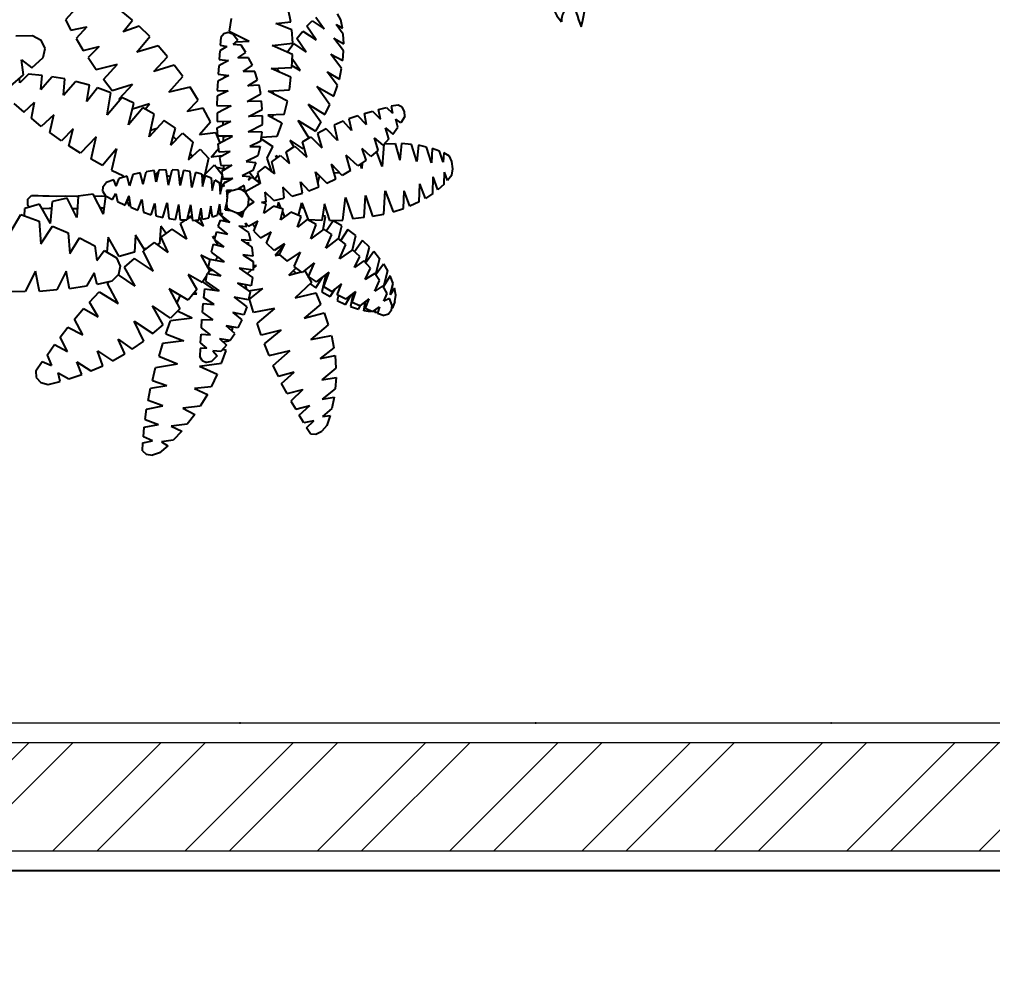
# Model space of a CAD drawing. Header units: millimetres. Extents: x -12161372 to 46643, y -9506984 to 15358.
# Drawn here: x 34080.6 to 34179.6, y 6024.3 to 6120.8 of the extents above; entities that cross this region are included whole.
import ezdxf

# ---------------------------------------------------------------- set-up
doc = ezdxf.new("R2010")
doc.units = ezdxf.units.MM
doc.linetypes.add('ACAD_ISO07W100', pattern=[3, 0, -3])
for name, color, linetype, lineweight in [('arsiran', 202, 'Continuous', 0), ('dimensi', 50, 'Continuous', 5), ('dinding', 110, 'Continuous', 9), ('tumbuhan', 3, 'Continuous', 5)]:
    doc.layers.add(name, color=color, linetype=linetype, lineweight=lineweight)
doc.layers.add('DIENHOA', color=3, linetype='Continuous')
doc.layers.add('lantai', color=9, linetype='Continuous')
doc.layers.add('lahan', color=253, linetype='Continuous', plot=False)
doc.styles.get("Standard").update_dxf_attribs({"font": 'arial.ttf'})
doc.dimstyles.new('ISO-25', dxfattribs={"dimtxt": 4.5, "dimasz": 10, "dimexe": 10, "dimexo": 10, "dimtad": 1, "dimtxsty": 'Standard', "dimblk": 'ARCHTICK', "dimcen": 2.5, "dimclrt": 256, "dimadec": 0, "dimazin": 0, "dimtfac": 1, "dimtmove": 0, "dimatfit": 3, "dimfxl": 75, "dimfxlon": 1, "dimtfillclr": 256, "dimlwd": -1, "dimlwe": -1, "dimarcsym": 0})

# ---------------------------------------------------------------- blocks, each defined once
blk = doc.blocks.new('*U4')
at = {"layer": 'arsiran'}
h = blk.add_hatch(dxfattribs=at)
h.set_pattern_fill('ANSI32', color=256)
h.set_pattern_definition([(45, (-2274.681, -4513.269), (-6.735192, 6.735192), []), (45, (-2270.191, -4513.269), (-6.735192, 6.735192), [])])
h.paths.add_polyline_path([(0, 5.5), (0, -5.5), (270, -5.5), (270, 5.5)])
blk.add_lwpolyline([(0, -5.5), (270, -5.5), (270, 5.5), (0, 5.5)], close=True, dxfattribs=at)
at = {"layer": 'dinding'}
blk.add_lwpolyline([(0, -7.5), (270, -7.5), (270, 7.5), (0, 7.5)], close=True, dxfattribs=at)
blk = doc.blocks.new('Cay60-mb')
at = {"layer": 'DIENHOA'}
for p, q in [((103.12, 172.06), (94.18, 162.3)), ((154.96, 162.01), (144.57, 170.35)), ((298.29, 160.44), (295.84, 172.21)), ((343.54, 162.38), (340.3, 167.82)), ((94.18, 162.3), (99.09, 152.92)), ((146.46, 151.5), (154.96, 162.01)), ((244.22, 163.42), (242.32, 151.88)), ((284.66, 158.88), (298.29, 160.44)), ((299.08, 153.14), (284.66, 158.88)), ((312.71, 156.57), (317.51, 161.34)), ((317.51, 161.34), (328.23, 154.26)), ((320.75, 164.76), (328.23, 154.26)), ((344.99, 154.78), (343.54, 162.38)), ((99.09, 152.92), (113.62, 155.9)), ((113.62, 155.9), (103.79, 145.25)), ((160.88, 156.49), (146.46, 151.5)), ((170.48, 147.11), (160.88, 156.49)), ((237.41, 149.72), (234.72, 146.36)), ((241.54, 150.83), (237.41, 149.72)), ((245.78, 149.34), (241.54, 150.83)), ((242.32, 151.88), (260.53, 143.01)), ((299.86, 141.08), (299.08, 153.14)), ((303.66, 145.4), (309.02, 151.95)), ((309.02, 151.95), (320.97, 144.2)), ((320.97, 144.2), (312.71, 156.57)), ((339.18, 157.98), (344.99, 154.78)), ((345.55, 149.34), (339.18, 157.98)), ((49.38, 147.85), (64.24, 148.15)), ((64.24, 148.15), (72.06, 143.76)), ((75.75, 136.31), (72.06, 143.76)), ((103.79, 145.25), (110.16, 134.52)), ((158.75, 132.96), (170.48, 147.11)), ((234.72, 146.36), (234.17, 139.36)), ((250.25, 143.61), (245.78, 149.34)), ((245.9, 139.81), (250.25, 143.61)), ((248.69, 142.27), (260.53, 143.01)), ((281.2, 139.14), (299.86, 141.08)), ((312.15, 133.03), (303.66, 145.4)), ((336.95, 145.84), (346.11, 140.48)), ((345.89, 134.15), (336.95, 145.84)), ((346.11, 140.48), (345.55, 149.34)), ((74.07, 128.27), (75.75, 136.31)), ((110.16, 134.52), (124.68, 138.17)), ((124.68, 138.17), (114.62, 128.04)), ((178.08, 138.62), (158.75, 132.96)), ((186.46, 128.71), (178.08, 138.62)), ((233.94, 134.3), (233.27, 126.4)), ((240.09, 138.25), (233.94, 134.3)), ((234.17, 139.36), (240.09, 138.25)), ((253.16, 139.44), (245.9, 139.81)), ((250.14, 127.82), (257.4, 132.81)), ((257.4, 132.81), (253.16, 139.44)), ((299.63, 130.8), (281.2, 139.14)), ((295.28, 133.18), (300.53, 140.85)), ((295.61, 132.59), (295.28, 133.18)), ((300.53, 140.85), (312.15, 133.03)), ((345.33, 125.36), (345.89, 134.15)), ((56.19, 112.48), (54.41, 126.18)), ((54.41, 126.18), (63.9, 118.88)), ((63.9, 118.88), (74.07, 128.27)), ((114.62, 128.04), (121.89, 117.32)), ((174.17, 115.46), (186.46, 128.71)), ((241.87, 125.58), (232.94, 120.67)), ((233.27, 126.4), (241.87, 125.58)), ((259.97, 127.89), (250.14, 127.82)), ((263.32, 121.26), (259.97, 127.89)), ((299.08, 119.18), (299.63, 130.8)), ((306.56, 116.42), (299.41, 126.93)), ((334.49, 131.17), (345.33, 125.36)), ((344.1, 118.36), (334.49, 131.17)), ((121.89, 117.32), (141.21, 122.23)), ((128.7, 108.31), (141.21, 122.23)), ((192.61, 121.12), (174.17, 115.46)), ((200.31, 110.84), (192.61, 121.12)), ((232.94, 120.67), (232.27, 113.07)), ((254.95, 115.46), (263.32, 121.26)), ((265.45, 115.6), (254.95, 115.46)), ((257.29, 115.46), (257.29, 117.09)), ((268.13, 108.01), (265.45, 115.6)), ((280.42, 118.21), (299.08, 119.18)), ((298.29, 110.39), (280.42, 118.21)), ((286, 117.62), (286.45, 118.51)), ((286, 117.62), (287.9, 114.86)), ((299.08, 120.89), (306.56, 116.42)), ((330.92, 115.08), (342.09, 108.6)), ((340.3, 102.79), (330.92, 115.08)), ((342.09, 108.6), (344.1, 118.36)), ((44.46, 102.2), (56.19, 112.48)), ((52.84, 105.18), (52.73, 109.42)), ((60.66, 113.07), (52.84, 105.18)), ((73.18, 111.95), (60.66, 113.07)), ((71.95, 99.22), (73.18, 111.95)), ((71.95, 99.22), (82, 110.61)), ((93.73, 108.75), (82, 110.61)), ((92.5, 94), (93.73, 108.75)), ((92.5, 94), (103.23, 106.44)), ((115.85, 103.24), (103.23, 106.44)), ((136.41, 97.95), (128.7, 108.31)), ((187.8, 96.91), (200.31, 110.84)), ((232.04, 106.74), (231.6, 98.32)), ((241.99, 112.03), (232.04, 106.74)), ((232.27, 113.07), (241.99, 112.03)), ((238.41, 110.09), (238.52, 112.33)), ((259.19, 102.57), (268.13, 108.01)), ((296.84, 98.92), (298.29, 110.39)), ((113.51, 88.27), (115.85, 103.24)), ((123.34, 100.63), (113.51, 88.27)), ((135.4, 96.31), (123.34, 100.63)), ((154.84, 103.61), (136.41, 97.95)), ((154.84, 103.61), (142.55, 90.36)), ((207.13, 101.38), (187.8, 96.91)), ((214.39, 89.68), (207.13, 101.38)), ((241.32, 97.88), (231.48, 93.19)), ((231.6, 98.32), (241.32, 97.88)), ((237.52, 96.09), (237.52, 98.03)), ((269.36, 103.17), (259.19, 102.57)), ((270.92, 95.35), (269.36, 103.17)), ((277.51, 97.65), (296.84, 98.92)), ((295.17, 88.57), (277.51, 97.65)), ((283.21, 94.6), (280.98, 97.88)), ((297.06, 101.01), (297.4, 101.68)), ((297.18, 101.9), (297.4, 101.68)), ((297.18, 101.75), (297.18, 101.9)), ((297.4, 101.68), (297.18, 101.75)), ((321.64, 102.05), (336.95, 93.26)), ((333.37, 85.36), (321.64, 102.05)), ((336.95, 93.26), (340.3, 102.79)), ((131.83, 76.28), (135.4, 96.31)), ((131.83, 76.28), (145.24, 91.92)), ((142.55, 90.36), (143.22, 89.54)), ((156.07, 86.85), (145.24, 91.92)), ((204.34, 79.41), (214.39, 89.68)), ((231.48, 93.19), (231.26, 84.84)), ((258.52, 88.34), (270.92, 95.35)), ((271.7, 88.64), (258.52, 88.34)), ((272.26, 81.05), (271.7, 88.64)), ((292.15, 76.43), (295.17, 88.57)), ((47.48, 86.48), (56.53, 78.59)), ((56.53, 78.59), (66.25, 87.75)), ((63.34, 73.22), (66.25, 87.75)), ((151.38, 67.34), (156.07, 86.85)), ((164.12, 82.68), (151.38, 67.34)), ((170.26, 86.11), (154.73, 81.49)), ((174.51, 76.73), (164.12, 82.68)), ((166.35, 81.34), (170.26, 86.11)), ((218.86, 82.31), (204.34, 79.41)), ((225.34, 69.8), (218.86, 82.31)), ((231.26, 84.84), (244.22, 84.55)), ((244.22, 84.55), (231.37, 77.92)), ((242.43, 84.55), (243.44, 84.1)), ((259.75, 74.79), (272.26, 81.05)), ((313.93, 85.81), (325.44, 69.95)), ((313.93, 85.81), (328.9, 76.43)), ((328.9, 76.43), (333.37, 85.36)), ((364.88, 77.62), (372.14, 79.63)), ((372.14, 79.63), (379.4, 72.26)), ((377.39, 81.19), (384.65, 82.91)), ((379.4, 72.26), (377.39, 81.19)), ((384.65, 82.91), (390.02, 77.84)), ((395.16, 85.07), (389.01, 84.02)), ((389.01, 84.02), (390.02, 77.84)), ((398.84, 83.21), (395.16, 85.07)), ((401.08, 79.33), (398.84, 83.21)), ((401.19, 74.79), (401.08, 79.33)), ((72.28, 65.85), (63.34, 73.22)), ((83.57, 76.13), (72.28, 65.85)), ((80.1, 60.26), (83.57, 76.13)), ((169.93, 56.47), (174.51, 76.73)), ((183.67, 71.29), (169.93, 56.47)), ((193.83, 64.14), (183.67, 71.29)), ((231.37, 77.92), (231.37, 70.17)), ((231.37, 70.17), (244, 70.62)), ((231.6, 64.44), (244, 70.62)), ((272.49, 75.24), (259.75, 74.79)), ((259.97, 74.79), (259.86, 74.86)), ((272.49, 67.49), (272.49, 75.24)), ((292.15, 76.43), (277.29, 75.98)), ((277.29, 75.98), (290.03, 68.9)), ((280.75, 73.97), (282.43, 76.13)), ((314.6, 55.35), (304.77, 71.06)), ((304.77, 71.06), (320.41, 61.53)), ((358.85, 75.46), (350.58, 72.55)), ((350.58, 72.55), (353.04, 62.2)), ((366.78, 67.34), (358.85, 75.46)), ((366.78, 67.34), (364.88, 77.62)), ((397.84, 68.98), (393.26, 72.41)), ((395.04, 65.03), (393.26, 72.41)), ((401.19, 74.79), (397.84, 68.98)), ((101.22, 63.62), (90.6, 52.67)), ((97.31, 48.35), (101.22, 63.62)), ((171.15, 62.28), (177.08, 64.21)), ((189.7, 48.79), (193.83, 64.14)), ((215.4, 58.55), (225.34, 69.8)), ((232.15, 56.84), (231.6, 64.44)), ((237.07, 67.19), (237.07, 70.32)), ((259.53, 60.86), (272.49, 67.49)), ((290.03, 68.9), (285.56, 56.76)), ((325.44, 69.95), (320.41, 61.53)), ((330.25, 63.47), (322.31, 59.52)), ((340.52, 53.11), (330.25, 63.47)), ((345.55, 70.39), (337.28, 66.89)), ((337.28, 66.89), (340.52, 53.11)), ((353.04, 62.2), (345.55, 70.39)), ((383.87, 64.58), (390.58, 58.78)), ((386.89, 54.53), (383.87, 64.58)), ((390.58, 58.78), (395.04, 65.03)), ((90.6, 52.67), (80.1, 60.26)), ((121.89, 56.47), (107.92, 41.5)), ((117.31, 36.21), (121.89, 56.47)), ((189.7, 48.79), (199.98, 59.59)), ((194.5, 53.86), (191.71, 56.62)), ((199.98, 59.59), (209.36, 51.4)), ((215.4, 58.55), (230.03, 60.34)), ((230.03, 60.34), (233.83, 50.88)), ((245.23, 57.06), (232.15, 56.84)), ((232.49, 50.14), (245.23, 57.06)), ((241.09, 56.99), (236.96, 56.09)), ((236.96, 56.09), (237.07, 52.59)), ((272.15, 60.64), (259.53, 60.86)), ((271.15, 52.44), (272.15, 60.64)), ((271.37, 54.6), (281.98, 47.68)), ((285.56, 56.76), (271.48, 55.65)), ((297.29, 53.19), (300.75, 47.23)), ((297.29, 53.19), (309.13, 45.52)), ((308.68, 51.92), (316.39, 56.39)), ((316.39, 56.39), (326.22, 46.26)), ((322.31, 59.52), (326.22, 46.26)), ((381.75, 48.79), (373.82, 55.35)), ((377.17, 44.4), (373.82, 55.35)), ((386.89, 54.53), (381.75, 48.79)), ((107.92, 41.5), (97.31, 48.35)), ((140.43, 45.52), (127.81, 30.25)), ((140.43, 45.52), (135.85, 26.08)), ((209.36, 51.4), (205.56, 35.39)), ((205.56, 35.39), (216.07, 45.29)), ((216.07, 45.29), (223.66, 37.1)), ((226.01, 37.85), (232.94, 46.04)), ((233.38, 42.46), (232.49, 50.14)), ((271.15, 52.44), (261.09, 47.75)), ((261.09, 47.75), (270.36, 47.45)), ((270.36, 47.45), (268.24, 39.19)), ((276.62, 36.95), (281.98, 47.68)), ((293.82, 42.69), (301.76, 47.9)), ((301.76, 47.9), (312.59, 38.07)), ((312.59, 38.07), (308.68, 51.92)), ((310.02, 46.78), (309.13, 45.52)), ((370.58, 38.52), (362.76, 45.67)), ((366.22, 35.24), (362.76, 45.67)), ((363.54, 44.85), (363.43, 43.43)), ((377.17, 44.4), (370.58, 38.52)), ((382.42, 49.61), (380.74, 29.58)), ((382.75, 49.99), (392.47, 50.21)), ((392.47, 50.21), (396.94, 35.09)), ((398.28, 50.21), (396.94, 35.09)), ((407.33, 49.39), (398.28, 50.21)), ((412.25, 33.97), (407.33, 49.39)), ((413.7, 48.72), (412.25, 33.97)), ((421.07, 46.93), (413.7, 48.72)), ((425.43, 32.93), (421.07, 46.93)), ((426.21, 45.74), (425.43, 32.93)), ((432.81, 43.28), (426.21, 45.74)), ((127.81, 30.25), (117.31, 36.21)), ((209.03, 38.67), (206.91, 41.05)), ((223.66, 37.1), (220.2, 22.35)), ((236.06, 39.04), (226.01, 37.85)), ((243.33, 43.06), (233.38, 42.46)), ((243.33, 43.06), (233.72, 37.77)), ((233.72, 37.77), (234.84, 30.4)), ((240.09, 42.84), (241.54, 42.09)), ((268.24, 39.19), (257.85, 34.05)), ((261.31, 35.76), (262.21, 35.61)), ((281.09, 24.81), (276.62, 37.03)), ((280.98, 33.75), (288.8, 39.48)), ((284.55, 39.34), (286.79, 38)), ((285.56, 37.1), (284.55, 39.34)), ((288.8, 39.48), (297.06, 32.26)), ((297.06, 32.26), (293.82, 42.69)), ((358.85, 30.03), (348.34, 39.78)), ((352.25, 25.93), (348.34, 39.78)), ((366.22, 35.24), (358.85, 30.03)), ((380.74, 29.58), (375.83, 43.28)), ((436.05, 33.3), (432.81, 43.28)), ((436.72, 41.72), (436.05, 33.3)), ((441.63, 38.89), (436.72, 41.72)), ((443.98, 33.9), (441.63, 38.89)), ((185.34, 26.53), (178.64, 26.15)), ((187.35, 12.45), (185.34, 26.53)), ((187.35, 12.45), (190.71, 26.45)), ((196.63, 26.15), (190.71, 26.45)), ((220.2, 22.35), (229.14, 31.07)), ((229.14, 31.07), (235.95, 22.28)), ((230.81, 28.76), (237.63, 27.49)), ((234.84, 30.4), (244.89, 30.62)), ((244.89, 30.62), (235.51, 24.96)), ((237.63, 26.3), (237.52, 30.4)), ((257.85, 34.05), (266.45, 33.15)), ((266.45, 33.15), (263.66, 25.85)), ((275.06, 29.5), (268.13, 23.92)), ((283.77, 22.88), (275.06, 29.5)), ((283.77, 22.88), (280.98, 33.75)), ((338.74, 18.33), (334.83, 31.59)), ((344.66, 21.46), (334.83, 31.59)), ((362.53, 27.72), (361.19, 31.66)), ((362.76, 32.78), (362.53, 27.72)), ((443.87, 21.68), (444.87, 27.49)), ((444.87, 27.49), (443.98, 33.9)), ((135.85, 26.08), (146.69, 20.94)), ((140.21, 11.55), (142.78, 18.7)), ((150.04, 20.86), (142.78, 18.7)), ((152.27, 12.08), (150.04, 20.86)), ((155.18, 22.13), (152.27, 12.08)), ((161.88, 23.77), (155.18, 22.13)), ((164.45, 13.64), (161.88, 23.77)), ((164.45, 13.64), (167.36, 24.66)), ((174.39, 25.78), (167.36, 24.66)), ((176.29, 15.35), (174.39, 25.78)), ((175.18, 21.31), (177.41, 24.14)), ((177.41, 24.14), (175.96, 16.54)), ((178.64, 26.15), (176.29, 15.35)), ((177.41, 24.14), (178.31, 24.96)), ((178.08, 23.84), (177.41, 24.14)), ((189.14, 20.05), (186.01, 21.09)), ((197.97, 12.22), (196.63, 26.15)), ((197.3, 18.03), (199.64, 19.67)), ((201.1, 25.78), (197.97, 12.22)), ((207.02, 24.89), (201.1, 25.78)), ((208.47, 10.44), (207.02, 24.89)), ((211.93, 24.07), (208.47, 10.44)), ((217.63, 22.5), (211.93, 24.07)), ((217.63, 22.5), (218.3, 11.41)), ((217.85, 17.66), (220.2, 22.35)), ((218.3, 11.41), (220.87, 21.46)), ((221.88, 23.99), (220.87, 25.26)), ((220.87, 21.46), (226.01, 19.15)), ((226.01, 19.15), (226.9, 7.76)), ((236.06, 21.61), (234.17, 11.11)), ((237.18, 18.18), (235.17, 16.99)), ((235.51, 24.96), (236.62, 18.7)), ((235.95, 22.28), (235.95, 21.98)), ((236.62, 18.7), (245.67, 18.85)), ((237.52, 18.7), (237.18, 18.18)), ((237.18, 18.18), (244.44, 18.18)), ((237.29, 14.09), (245.67, 18.85)), ((244.44, 18.78), (245, 18.48)), ((263.66, 25.85), (254.05, 21.09)), ((254.05, 21.09), (261.43, 20.49)), ((261.43, 20.49), (259.75, 17.22)), ((259.75, 17.22), (262.88, 19.82)), ((265.67, 17.74), (260.53, 24.29)), ((262.88, 19.82), (270.47, 14.01)), ((265.56, 17.66), (265.67, 17.74)), ((265.67, 17.74), (265.56, 17.66)), ((268.46, 22.35), (265.67, 17.74)), ((265.89, 17.44), (265.78, 18.03)), ((268.13, 23.92), (270.47, 14.01)), ((270.7, 26.08), (270.7, 26.08)), ((323.43, 11.03), (320.41, 24.74)), ((320.41, 24.74), (330.69, 14.38)), ((322.54, 22.5), (320.97, 21.98)), ((322.65, 14.46), (324.21, 20.79)), ((330.69, 14.38), (338.74, 18.33)), ((342.42, 23.62), (337.17, 23.55)), ((352.25, 25.93), (344.66, 21.46)), ((426.66, 5.07), (427.11, 20.05)), ((431.13, 8.35), (427.11, 20.05)), ((436.83, 13.49), (437.27, 24.22)), ((440.07, 16.69), (437.27, 24.22)), ((443.87, 21.68), (440.07, 16.69)), ((128.14, 6.94), (128.37, 11.41)), ((128.37, 11.41), (131.16, 15.06)), ((137.97, 17.36), (131.16, 15.06)), ((140.21, 11.55), (137.97, 17.36)), ((198.97, 16.62), (197.41, 17.14)), ((209.03, 12.82), (208.13, 13.12)), ((218.64, 12.97), (218.19, 12.67)), ((226.9, 7.76), (229.47, 17.44)), ((229.47, 17.44), (233.5, 14.76)), ((233.5, 14.76), (234.28, 4.4)), ((234.17, 11.11), (233.72, 10.36)), ((237.29, 13.71), (234.17, 11.11)), ((234.28, 4.4), (236.29, 12.82)), ((234.95, 11.78), (234.28, 12.08)), ((236.29, 12.82), (237.74, 11.41)), ((237.74, 11.41), (237.29, 14.09)), ((239.75, 15.43), (237.85, 14.91)), ((237.85, 14.91), (237.85, 14.38)), ((238.86, 14.98), (240.53, 16.32)), ((240.53, 16.32), (240.65, 16.02)), ((244.78, 7.68), (250.59, 9.25)), ((255.95, 12.15), (250.59, 9.25)), ((250.59, 9.25), (255.17, 8.35)), ((251.59, 9.77), (256.84, 6.56)), ((256.84, 6.56), (255.95, 12.15)), ((270.47, 14.01), (256.84, 6.56)), ((267.35, 16.4), (269.58, 17.44)), ((299.19, 2.69), (290.81, 10.88)), ((290.81, 10.88), (291.93, 0.68)), ((308.8, 5.45), (306.9, 15.73)), ((306.9, 15.73), (314.49, 7.53)), ((314.49, 7.53), (323.43, 11.03)), ((414.26, -2.45), (414.93, 13.94)), ((420.07, 0.61), (414.93, 13.94)), ((436.83, 13.49), (431.13, 8.35)), ((59.88, -0.29), (63.46, 3.29)), ((63.46, 3.29), (68.59, 3.29)), ((68.59, 3.29), (69.38, 3.14)), ((69.38, 3.14), (73.85, 2.91)), ((73.85, 2.91), (79.54, 3.06)), ((79.54, 3.06), (86.47, 2.77)), ((95.74, 0.68), (82.45, -2.15)), ((86.47, 2.77), (94.63, 3.06)), ((94.63, 3.06), (104.12, 2.62)), ((104.46, -16.82), (95.74, 0.68)), ((104.12, 2.62), (105.84, 2.55)), ((105.8, 2.54), (104.46, -16.82)), ((119.2, 4.55), (105.8, 2.54)), ((128.59, -13.62), (119.2, 4.55)), ((120.1, 2.62), (126.47, 2.91)), ((126.47, 2.91), (130.71, 2.69)), ((128.14, 6.94), (130.38, 2.99)), ((128.59, -13.62), (130.71, 2.77)), ((130.38, 2.99), (136.86, -0.29)), ((136.86, -0.29), (139.76, 5.15)), ((139.76, 5.15), (141.44, -2.3)), ((148.36, -5.5), (151.72, 2.91)), ((151.38, 2.24), (151.72, 2.24)), ((153.28, -7.44), (151.72, 2.91)), ((244.78, 7.68), (239.86, 7.91)), ((239.86, 7.91), (240.42, 2.17)), ((241.43, 6.42), (239.98, 6.04)), ((240.42, 2.17), (239.98, -4.24)), ((240.09, 4.85), (244.78, 7.68)), ((240.42, 2.17), (241.76, 7.68)), ((242.66, 6.42), (241.76, 7.68)), ((242.43, 6.71), (243.89, 7.16)), ((243.89, 7.16), (244, 7.68)), ((255.17, 8.35), (254.72, 7.76)), ((256.84, 6.56), (260.08, 1.13)), ((259.86, -4.91), (260.08, 1.13)), ((260.42, 0.83), (259.97, 0.46)), ((260.08, 1.13), (264.78, -2.82)), ((275.95, -2.52), (275.06, 6.27)), ((282.88, -1.18), (275.06, 6.27)), ((282.88, -1.18), (291.93, 0.68)), ((299.19, 2.69), (308.8, 5.45)), ((345.1, -18.98), (347.56, 1.5)), ((347.56, 1.5), (354.38, -18.01)), ((364.54, -16.82), (365.77, 3.29)), ((365.77, 3.29), (372.14, -15.56)), ((382.2, -13.55), (383.65, 7.31)), ((383.65, 7.31), (390.69, -11.53)), ((400.18, -8.48), (400.63, 7.46)), ((405.77, -6.47), (400.63, 7.46)), ((426.66, 5.07), (420.07, 0.61)), ((57.2, -15.33), (57.53, -8.48)), ((70.83, -4.76), (57.53, -8.48)), ((59.88, -0.29), (59.88, -5.35)), ((59.88, -5.35), (61.78, -7.29)), ((80.77, -22.26), (70.83, -4.76)), ((73.85, -8.78), (73.06, -8.78)), ((79.54, -8.48), (73.85, -8.78)), ((81.89, -8.63), (79.54, -8.48)), ((80.77, -22.26), (82.45, -2.15)), ((100.34, -8.56), (104.12, -8.63)), ((104.12, -8.63), (105.02, -8.63)), ((126.47, -8.03), (125.68, -8.11)), ((125.8, -8.26), (128.92, -8.18)), ((129.26, -8.18), (126.47, -8.03)), ((128.92, -8.18), (129.26, -8.18)), ((141.44, -2.3), (148.36, -5.5)), ((152.27, -6.54), (149.93, -1.55)), ((152.27, -0.88), (150.15, -0.88)), ((151.6, -5.35), (152.39, -5.28)), ((152.27, -6.54), (152.61, -3.79)), ((153.28, -7.44), (159.65, -10.12)), ((159.65, -10.12), (163.45, -0.51)), ((163.45, -0.51), (164.9, -11.91)), ((171.83, -14.22), (174.95, -4.16)), ((174.95, -4.16), (175.96, -15.26)), ((182.44, -16.82), (186.35, -3.27)), ((186.35, -3.27), (187.8, -17.72)), ((193.72, -18.54), (196.85, -5.05)), ((198.19, -18.98), (196.85, -5.05)), ((207.46, -5.2), (204.11, -19.21)), ((207.46, -5.2), (209.14, -19.35)), ((214.84, -18.91), (217.07, -8.11)), ((218.3, -18.54), (217.07, -8.11)), ((225.9, -6.32), (223.55, -17.34)), ((226.12, -8.26), (225.56, -7.88)), ((227.24, -16.45), (225.9, -6.32)), ((233.61, -4.76), (231.6, -14.81)), ((233.61, -4.76), (234.5, -13.55)), ((238.75, -9.75), (239.98, -4.24)), ((243.55, -10.27), (239.3, -6.92)), ((239.98, -4.24), (240.53, -9.97)), ((259.64, -6.02), (255.73, -10.94)), ((259.64, -6.02), (260.2, -0.29)), ((264.78, -2.82), (259.64, -6.02)), ((259.64, -4.98), (259.86, -4.91)), ((260.2, -0.29), (259.97, -0.29)), ((275.95, -2.52), (271.59, -3.19)), ((275.84, -4.24), (271.59, -3.19)), ((273.83, -12.65), (275.84, -4.24)), ((282.54, -6.32), (273.83, -12.65)), ((291.26, -9.15), (282.54, -6.32)), ((287.01, -2.75), (285.78, -7.44)), ((289.36, -8.56), (287.01, -2.75)), ((305.22, -14.81), (308.01, -3.42)), ((307.01, -7.14), (309.69, -8.03)), ((308.01, -3.42), (313.93, -18.76)), ((328.68, -4.24), (326.22, -19.43)), ((333.6, -19.28), (328.68, -4.24)), ((390.69, -11.53), (400.18, -8.48)), ((414.26, -2.45), (405.77, -6.47)), ((43.9, -30.82), (53.74, -13.99)), ((53.74, -13.99), (70.38, -20.03)), ((164.9, -11.91), (171.83, -14.22)), ((175.96, -15.26), (182.44, -16.82)), ((207.13, -16.38), (204.34, -18.09)), ((204.78, -16.15), (208.58, -15.11)), ((207.8, -8.85), (205.68, -12.43)), ((207.13, -16.38), (208.92, -17.57)), ((219.08, -24.2), (215.4, -16)), ((216.51, -10.34), (217.18, -9.97)), ((223.55, -17.34), (218.3, -18.54)), ((231.6, -14.81), (227.24, -16.45)), ((232.15, -11.76), (237.96, -18.16)), ((234.5, -13.55), (236.18, -12.65)), ((235.39, -14.96), (236.18, -12.65)), ((243.1, -20.77), (235.39, -14.96)), ((237.85, -16.9), (237.96, -18.16)), ((237.96, -18.16), (238.41, -17.34)), ((238.75, -9.75), (243.55, -10.27)), ((240.53, -9.97), (240.65, -9.97)), ((240.65, -9.97), (241.87, -9)), ((243.1, -10.04), (242.99, -10.27)), ((249.14, -12.73), (243.55, -10.27)), ((253.72, -12.65), (249.14, -12.73)), ((249.14, -12.73), (254.16, -16.38)), ((255.73, -10.94), (250.14, -13.47)), ((254.5, -14.89), (250.48, -13.32)), ((253.72, -12.65), (253.38, -12.06)), ((254.16, -16.38), (255.73, -10.94)), ((255.5, -11.46), (255.28, -11.16)), ((288.91, -18.91), (291.26, -9.15)), ((298.18, -11.91), (288.91, -18.91)), ((290.58, -11.68), (292.48, -16.23)), ((307.45, -15.71), (298.18, -11.91)), ((304.1, -25.46), (307.45, -15.71)), ((329.58, -15.93), (326.89, -14.81)), ((327.45, -27.47), (329.58, -15.93)), ((364.54, -16.82), (354.38, -18.01)), ((372.14, -15.56), (382.2, -13.55)), ((70.38, -20.03), (71.95, -40.51)), ((71.95, -40.51), (82.56, -24.42)), ((82.56, -24.42), (96.64, -30.68)), ((180.65, -24.57), (179.2, -40.43)), ((185.34, -31.05), (180.65, -24.57)), ((187.8, -17.72), (193.72, -18.54)), ((202.55, -19.21), (197.86, -22.11)), ((197.86, -22.11), (203.67, -36.19)), ((204.11, -19.21), (198.19, -18.98)), ((209.14, -19.35), (214.84, -18.91)), ((211.37, -19.21), (219.08, -24.2)), ((217.97, -23.53), (218.64, -23.23)), ((234.17, -19.13), (232.15, -24.79)), ((232.15, -24.79), (240.76, -31.64)), ((234.17, -19.13), (243.1, -20.77)), ((237.96, -18.16), (236.96, -19.65)), ((238.75, -20.03), (237.96, -18.16)), ((237.96, -18.16), (241.43, -19.58)), ((242.43, -20.32), (242.54, -20.47)), ((242.54, -20.47), (242.66, -20.55)), ((251.04, -24.2), (259.97, -30.23)), ((251.04, -24.2), (258.41, -24.87)), ((257.07, -21.59), (259.97, -24.49)), ((258.41, -24.87), (257.07, -21.59)), ((259.97, -24.49), (268.24, -19.65)), ((265.78, -26.06), (263.32, -22.48)), ((264.67, -29.04), (268.24, -19.65)), ((312.82, -18.46), (304.1, -25.46)), ((321.2, -22.93), (312.82, -18.46)), ((313.71, -18.24), (313.6, -18.91)), ((326.22, -19.43), (313.93, -18.76)), ((316.28, -18.91), (315.61, -20.03)), ((316.39, -35.96), (321.2, -22.93)), ((336.61, -19.8), (330.58, -28.89)), ((333.6, -19.28), (345.1, -18.98)), ((344.21, -24.12), (336.61, -19.8)), ((341.31, -36.26), (344.21, -24.12)), ((96.64, -30.68), (98.09, -49.37)), ((98.09, -49.37), (106.92, -35.22)), ((106.92, -35.22), (120.66, -42.22)), ((132.72, -34.62), (131.61, -48.1)), ((142.89, -52.05), (132.72, -34.62)), ((157.52, -32.69), (156.74, -48.1)), ((165.46, -45.5), (157.52, -32.69)), ((190.59, -27.4), (180.43, -34.47)), ((180.43, -34.47), (186.91, -48.25)), ((190.59, -27.4), (203.67, -36.19)), ((228.91, -36.19), (227.57, -33.58)), ((227.57, -33.58), (229.36, -34.55)), ((230.93, -29.78), (228.8, -36.56)), ((230.93, -29.78), (240.76, -31.64)), ((259.97, -30.23), (261.76, -37.53)), ((264.67, -29.04), (270.81, -35.14)), ((270.81, -35.14), (280.31, -29.71)), ((276.06, -39.99), (280.31, -29.71)), ((328.01, -27.1), (316.39, -35.96)), ((335.38, -31.94), (328.01, -27.1)), ((329.8, -44.45), (335.38, -31.94)), ((349.69, -27.7), (343.21, -37.68)), ((356.95, -32.84), (349.69, -27.7)), ((353.93, -46.02), (356.95, -32.84)), ((120.66, -42.22), (122.44, -55.7)), ((174.39, -39.24), (164.56, -46.91)), ((174.39, -39.24), (186.91, -48.25)), ((179.2, -40.43), (177.08, -41.25)), ((227.91, -40.95), (226.01, -48.18)), ((227.91, -40.95), (237.63, -43.11)), ((228.8, -36.56), (237.63, -43.11)), ((229.36, -37.08), (232.04, -41.92)), ((261.76, -37.53), (253.16, -36.93)), ((253.16, -36.93), (262.77, -43.49)), ((260.31, -39.76), (257.63, -40.06)), ((258.97, -40.95), (260.31, -39.76)), ((262.77, -43.49), (263.77, -51.61)), ((283.21, -46.47), (276.06, -39.99)), ((292.37, -40.43), (283.21, -46.47)), ((291.26, -42.74), (284.1, -51.23)), ((292.37, -40.43), (287.68, -50.19)), ((340.86, -35.82), (329.8, -44.45)), ((347.9, -41.1), (340.86, -35.82)), ((342.2, -54.14), (347.9, -41.1)), ((362.98, -37.38), (355.83, -47.73)), ((369.46, -43.41), (362.98, -37.38)), ((365.66, -57.56), (369.46, -43.41)), ((122.44, -55.7), (129.15, -46.61)), ((129.15, -46.61), (140.43, -53.24)), ((156.74, -48.1), (142.89, -52.05)), ((173.5, -65.16), (164.56, -46.91)), ((167.13, -44.9), (165.46, -45.5)), ((216.85, -50.71), (224.67, -65.01)), ((224.67, -54.66), (216.85, -50.71)), ((226.01, -48.18), (237.74, -56.82)), ((230.26, -55.55), (231.82, -52.5)), ((263.77, -51.61), (254.61, -50.49)), ((254.61, -50.49), (264, -56.52)), ((284.1, -51.23), (287.9, -50.41)), ((286, -50.86), (286.45, -48.33)), ((287.68, -50.34), (287.57, -50.49)), ((287.68, -50.19), (294.94, -56.22)), ((294.94, -56.22), (306.9, -47.96)), ((301.31, -60.99), (306.9, -47.96)), ((353.93, -45.94), (342.2, -54.14)), ((360.52, -52.05), (353.93, -45.94)), ((355.72, -61.81), (360.52, -52.05)), ((365.88, -57.79), (373.15, -47.06)), ((373.15, -47.06), (378.51, -53.69)), ((140.43, -53.24), (143.78, -60.62)), ((143.78, -60.62), (142.22, -68.44)), ((156.52, -53.91), (147.36, -61.73)), ((156.52, -53.91), (173.5, -65.16)), ((224.78, -54.51), (223.22, -61.73)), ((224.78, -54.51), (237.74, -56.82)), ((264, -56.52), (264, -64.49)), ((264, -62.93), (267.01, -60.17)), ((267.01, -60.17), (264, -60.47)), ((308.35, -66.35), (301.31, -60.99)), ((319.3, -57.71), (308.35, -66.35)), ((319.3, -57.71), (313.71, -70.15)), ((364.32, -55.85), (355.72, -61.81)), ((370.13, -62.55), (364.32, -55.85)), ((378.51, -53.69), (374.71, -68.36)), ((374.82, -68.66), (381.97, -58.53)), ((381.97, -58.53), (385.66, -65.01)), ((67.03, -65.16), (57.65, -83.78)), ((70.72, -83.63), (67.03, -65.16)), ((94.96, -65.31), (86.25, -82.29)), ((97.75, -81.25), (94.96, -65.31)), ((120.21, -66.87), (113.28, -78.94)), ((123, -77.38), (120.21, -66.87)), ((142.22, -68.44), (136.19, -74.4)), ((141.88, -68.74), (156.85, -79.01)), ((147.36, -61.73), (156.85, -79.01)), ((205.12, -68.36), (213.05, -81.84)), ((217.85, -75.66), (205.12, -68.36)), ((205.9, -68.88), (205.68, -69.33)), ((221.99, -69.11), (217.85, -75.66)), ((221.32, -74.69), (222.32, -67.25)), ((222.32, -67.25), (234.84, -69.63)), ((224.67, -65.01), (223.11, -67.47)), ((223.22, -61.73), (234.84, -69.63)), ((228.02, -65.01), (224.33, -64.64)), ((264, -64.49), (251.37, -62.7)), ((251.37, -62.7), (263.32, -71.04)), ((252.04, -62.85), (251.59, -62.93)), ((262.32, -64.34), (258.52, -67.77)), ((296.39, -68.81), (302.87, -62.26)), ((296.39, -68.81), (307.45, -65.76)), ((300.19, -65.01), (302.65, -67.1)), ((309.91, -65.16), (310.81, -64.86)), ((310.81, -64.94), (311.59, -63.75)), ((310.81, -64.86), (316.84, -75.51)), ((313.71, -70.15), (321.2, -74.99)), ((332.7, -66.2), (321.2, -74.99)), ((329.8, -68.44), (326.22, -83.86)), ((332.7, -66.2), (327.68, -79.24)), ((365.44, -72.83), (370.13, -62.55)), ((374.15, -67.47), (365.44, -72.83)), ((378.4, -73.87), (374.15, -67.47)), ((385.66, -65.01), (381.97, -79.09)), ((388.01, -69.63), (381.97, -79.09)), ((390.69, -76.56), (388.01, -69.63)), ((113.28, -78.94), (97.75, -81.25)), ((136.19, -74.4), (123, -77.38)), ((132.16, -76.41), (133.5, -74.99)), ((141.88, -94.43), (132.16, -76.41)), ((218.3, -74.99), (229.14, -82.59)), ((221.32, -74.69), (233.27, -83.04)), ((262.32, -78.49), (249.92, -76.11)), ((249.92, -76.11), (261.43, -84.08)), ((253.05, -78.34), (253.16, -76.78)), ((256.84, -77.52), (257.96, -81.77)), ((263.32, -71.04), (262.32, -78.49)), ((316.84, -75.51), (302.2, -89.37)), ((314.27, -71.19), (314.38, -70.67)), ((316.17, -71.79), (315.28, -72.91)), ((315.61, -76.71), (320.64, -80.28)), ((320.64, -80.28), (326.89, -70.6)), ((327.68, -79.24), (335.38, -83.78)), ((343.88, -76.78), (335.38, -83.78)), ((340.19, -86.61), (343.88, -76.78)), ((374.15, -83.33), (378.4, -73.87)), ((381.53, -78.64), (374.15, -83.33)), ((385.21, -85.49), (381.53, -78.64)), ((388.12, -86.76), (390.69, -76.56)), ((57.65, -83.78), (39.77, -83.86)), ((86.25, -82.29), (70.72, -83.63)), ((115.96, -93.31), (124.57, -83.93)), ((124.57, -83.93), (141.88, -94.43)), ((188.14, -81.32), (197.74, -99.35)), ((205.12, -91.6), (188.14, -81.32)), ((195.06, -94.43), (197.86, -87.5)), ((198.19, -87.5), (197.86, -87.5)), ((213.05, -81.84), (205.12, -91.6)), ((209.48, -86.24), (212.94, -85.79)), ((212.94, -85.79), (210.7, -84.67)), ((219.53, -89.44), (220.31, -81.4)), ((220.31, -81.4), (233.27, -83.04)), ((261.43, -84.08), (259.86, -91.23)), ((259.97, -83.11), (272.82, -81.02)), ((260.87, -90.78), (272.82, -81.02)), ((302.2, -89.37), (321.08, -84.75)), ((325.44, -95.18), (321.08, -84.75)), ((326.22, -83.86), (333.82, -88.25)), ((333.82, -88.25), (338.4, -81.32)), ((348.01, -90.56), (340.19, -86.61)), ((341.19, -87.13), (340.19, -91.9)), ((347.67, -95.33), (352.81, -86.76)), ((348.01, -90.56), (356.84, -83.63)), ((354.71, -85.34), (352.14, -97.34)), ((353.6, -93.54), (356.84, -83.63)), ((382.42, -92.57), (385.21, -85.49)), ((392.03, -80.73), (388.12, -86.76)), ((393.26, -86.98), (392.03, -80.73)), ((392.36, -92.87), (393.26, -86.98)), ((123.79, -106.72), (115.96, -93.31)), ((182.55, -114.02), (173.05, -96.74)), ((189.25, -107.84), (173.05, -96.74)), ((218.3, -102.77), (218.86, -94.43)), ((218.86, -94.43), (228.69, -95.55)), ((228.69, -95.55), (219.53, -89.44)), ((259.86, -91.23), (246.9, -88.92)), ((246.9, -88.92), (258.19, -97.63)), ((264.33, -102.7), (260.87, -90.78)), ((325.44, -95.18), (310.25, -107.76)), ((340.19, -91.9), (347.67, -95.33)), ((360.52, -96.59), (353.6, -93.54)), ((359.29, -99.57), (361.64, -95.77)), ((368.68, -90.33), (360.52, -96.59)), ((364.21, -101.13), (365.88, -92.42)), ((368.68, -90.33), (365.55, -98.9)), ((387.45, -89.89), (382.42, -92.57)), ((389.9, -96.22), (387.45, -89.89)), ((389.23, -100.69), (389.9, -96.22)), ((392.36, -92.87), (390.02, -98.53)), ((102.45, -108.88), (110.6, -99.05)), ((110.6, -99.05), (123.79, -106.72)), ((197.74, -99.35), (189.25, -107.84)), ((208.92, -107.69), (195.73, -101.36)), ((218.3, -102.77), (227.46, -109.4)), ((255.62, -104.93), (245.67, -102.85)), ((245.67, -102.85), (253.83, -109.48)), ((249.02, -103.59), (248.69, -105.38)), ((258.19, -97.63), (255.62, -104.93)), ((283.32, -99.2), (264.33, -102.7)), ((283.32, -99.2), (267.68, -112.46)), ((310.25, -107.76), (328.35, -103.15)), ((328.35, -103.15), (332.03, -113.95)), ((352.14, -97.34), (359.29, -99.57)), ((370.13, -102.1), (364.21, -101.13)), ((365.55, -98.9), (372.48, -101.66)), ((370.8, -101.06), (370.13, -102.1)), ((372.48, -101.66), (378.51, -97.49)), ((374.15, -102.77), (374.82, -100.09)), ((376.83, -102.85), (374.15, -102.77)), ((378.51, -97.49), (376.72, -103.37)), ((376.72, -103.37), (382.64, -105.45)), ((386.55, -104.19), (382.64, -105.45)), ((389.23, -100.69), (386.55, -104.19)), ((390.02, -98.53), (389.35, -99.27)), ((109.93, -122.96), (102.45, -108.88)), ((165.12, -128.62), (156.52, -110.59)), ((156.52, -110.59), (173.39, -121.84)), ((173.39, -121.84), (182.55, -114.02)), ((185.01, -121.91), (189.14, -110.37)), ((208.92, -107.69), (189.14, -110.37)), ((217.41, -116.63), (217.74, -108.96)), ((217.74, -108.96), (227.46, -109.4)), ((253.83, -109.48), (250.25, -116.55)), ((271.26, -123.26), (267.68, -112.46)), ((332.03, -113.95), (316.39, -127.2)), ((89.49, -125.12), (96.41, -116.03)), ((96.41, -116.03), (109.93, -122.96)), ((185.01, -121.91), (201.21, -128.32)), ((216.51, -130.26), (216.96, -122.29)), ((216.96, -122.29), (225.56, -122.81)), ((225.56, -122.81), (217.41, -116.63)), ((225.45, -122.81), (225.45, -122.81)), ((250.25, -116.55), (239.75, -114.69)), ((247.35, -121.69), (239.75, -114.69)), ((245.78, -116.78), (241.32, -114.99)), ((243.21, -127.72), (247.35, -121.69)), ((244.89, -119.53), (245.78, -116.78)), ((289.47, -118.64), (271.26, -123.26)), ((274.27, -131.22), (289.47, -118.64)), ((77.53, -141.21), (84.35, -131.75)), ((84.35, -131.75), (96.08, -138)), ((96.08, -138), (89.49, -125.12)), ((148.03, -140.24), (142, -126.76)), ((142, -126.76), (154.62, -135.92)), ((154.62, -135.92), (165.12, -128.62)), ((182.1, -130.7), (178.75, -142.32)), ((201.21, -128.32), (182.1, -130.7)), ((222.1, -135.1), (216.51, -130.26)), ((233.5, -126.23), (243.21, -127.72)), ((233.5, -126.23), (239.98, -132.19)), ((236.62, -129.14), (242.43, -128.39)), ((242.43, -128.39), (242.54, -127.65)), ((278.63, -141.58), (274.27, -131.22)), ((316.39, -127.2), (334.83, -123.4)), ((334.83, -123.4), (337.06, -134.8)), ((128.03, -150.96), (123.11, -137.48)), ((123.11, -137.48), (136.63, -146.49)), ((136.63, -146.49), (148.03, -140.24)), ((216.18, -135.32), (215.73, -142.4)), ((222.1, -135.1), (216.18, -135.32)), ((221.76, -134.87), (221.65, -135.17)), ((234.95, -138.15), (227.69, -137.48)), ((227.69, -137.48), (231.48, -141.95)), ((239.98, -132.19), (234.95, -138.15)), ((235.39, -148.65), (239.53, -137.11)), ((239.53, -137.11), (236.74, -136.07)), ((278.63, -141.58), (297.51, -137.03)), ((282.32, -150.66), (297.51, -137.03)), ((337.06, -134.8), (324.77, -144.41)), ((67.25, -155.43), (73.06, -147.09)), ((73.06, -147.09), (81.55, -150.74)), ((77.53, -141.21), (81.55, -150.74)), ((108.93, -158.93), (104.57, -147.39)), ((104.57, -147.39), (117.19, -155.58)), ((175.74, -152.45), (195.51, -149.17)), ((178.75, -142.32), (195.51, -149.17)), ((215.62, -151.41), (235.39, -148.65)), ((217.97, -146.12), (215.73, -142.4)), ((217.97, -146.12), (221.88, -147.83)), ((226.35, -146.94), (221.88, -147.83)), ((231.48, -141.95), (226.35, -146.94)), ((324.77, -144.41), (338.18, -141.73)), ((338.18, -141.73), (338.85, -153.2)), ((67.25, -155.43), (67.59, -161.46)), ((89.49, -165.26), (87.48, -157.29)), ((87.48, -157.29), (97.2, -162.8)), ((117.19, -155.58), (128.03, -150.96)), ((172.94, -164.15), (175.74, -152.45)), ((215.62, -151.41), (231.48, -158.63)), ((287.01, -160.72), (282.32, -150.66)), ((301.2, -156.62), (287.01, -160.72)), ((289.8, -166.9), (301.2, -156.62)), ((338.85, -153.2), (326.22, -163.55)), ((67.59, -161.46), (71.83, -166.08)), ((71.83, -166.08), (78.54, -167.94)), ((78.54, -167.94), (89.49, -165.26)), ((97.2, -162.8), (108.93, -158.93)), ((172.94, -164.15), (185.9, -168.69)), ((231.48, -158.63), (226.12, -170.03)), ((294.72, -176.14), (289.8, -166.9)), ((326.22, -163.55), (339.07, -161.61)), ((339.07, -161.61), (338.29, -171.82)), ((169.14, -182.32), (171.15, -171.15)), ((171.15, -171.15), (185.9, -168.69)), ((226.12, -170.03), (210.93, -171.44)), ((210.93, -171.44), (222.66, -176.88)), ((294.72, -176.14), (309.13, -172.41)), ((309.13, -172.41), (298.07, -182.84)), ((338.29, -171.82), (326.56, -181.28)), ((182.22, -187.31), (169.14, -182.32)), ((222.66, -176.88), (216.07, -187.53)), ((298.07, -182.84), (302.54, -190.36)), ((326.56, -181.28), (337.4, -179.26)), ((337.4, -179.26), (335.38, -189.54)), ((166.46, -199.67), (167.58, -190.29)), ((167.58, -190.29), (182.22, -187.31)), ((216.07, -187.53), (200.43, -189.39)), ((200.43, -189.39), (211.15, -195.13)), ((302.54, -190.36), (315.5, -186.94)), ((305.56, -195.8), (315.5, -186.94)), ((335.38, -189.54), (326.89, -196.77)), ((166.46, -199.67), (178.31, -204.22)), ((211.15, -195.13), (204.45, -203.92)), ((309.91, -202.73), (305.56, -195.8)), ((319.07, -200.79), (309.91, -202.73)), ((312.37, -207.05), (319.07, -200.79)), ((326.89, -196.77), (333.71, -196.02)), ((333.71, -196.02), (330.69, -204.89)), ((164.79, -215.31), (165.46, -206.38)), ((165.46, -206.38), (178.31, -204.22)), ((204.45, -203.92), (189.92, -205.56)), ((189.92, -205.56), (199.42, -210.17)), ((199.42, -210.17), (191.71, -218.37)), ((316.06, -212.48), (312.37, -207.05)), ((320.75, -212.86), (326.22, -210.03)), ((330.69, -204.89), (326.22, -210.03)), ((164.23, -220.75), (172.83, -218.96)), ((172.83, -218.96), (164.79, -215.31)), ((191.71, -218.37), (181.1, -219.86)), ((181.1, -219.86), (186.8, -223.28)), ((316.06, -212.48), (320.75, -212.86)), ((163.89, -227.98), (164.23, -220.75)), ((163.89, -227.98), (167.36, -231.1)), ((186.8, -223.28), (179.42, -229.69)), ((167.36, -231.1), (173.05, -231.77)), ((179.42, -229.69), (173.05, -231.77))]:
    blk.add_line(p, q, dxfattribs=at)
blk = doc.blocks.new('Cay71-mb')
at = {"layer": 'DIENHOA'}
for centre, radius, start, end in [((393.6, -962.5), 758.2, 182.3086, 200.9043), ((-1002, -1042.9), 713.1, 344.5383, 358.1338), ((-315.1, -1129.4), 114.8, 165.0493, 226.4123), ((-324.2, -1206.1), 70.4, 145.3823, 185.2586)]:
    blk.add_arc(centre, radius, start, end, dxfattribs=at)
blk = doc.blocks.new('_ArchTick')
at = {"color": 0, "linetype": 'ByBlock', "const_width": 0.15}
blk.add_lwpolyline([(-0.5, -0.5), (0.5, 0.5)], dxfattribs=at)
blk = doc.blocks.new('*D159')
at = {"layer": 'Defpoints', "color": 0, "ltscale": 10, "transparency": 16777216}
for p in [(33992.16, 6034.132), (35192.16, 6034.132), (35192.16, 5834.898)]:
    blk.add_point(p, dxfattribs=at)
at = {"layer": 'dimensi', "color": 0, "ltscale": 10, "transparency": 16777216}
for p, q in [((33992.16, 5909.898), (33992.16, 5824.898)), ((35192.16, 5909.898), (35192.16, 5824.898)), ((33992.16, 5834.898), (35192.16, 5834.898))]:
    blk.add_line(p, q, dxfattribs=at)
at = {"layer": 'dimensi', "color": 0, "ltscale": 10, "transparency": 16777216, "xscale": 10, "yscale": 10, "zscale": 10, "rotation": 180}
blk.add_blockref('_ArchTick', (33992.16, 5834.898), dxfattribs=at)
at = {"layer": 'dimensi', "color": 0, "ltscale": 10, "transparency": 16777216, "xscale": 10, "yscale": 10, "zscale": 10}
blk.add_blockref('_ArchTick', (35192.16, 5834.898), dxfattribs=at)
at = {"layer": 'dimensi', "ltscale": 10, "transparency": 16777216, "insert": (34596.905, 5849.308), "char_height": 4.5, "attachment_point": 5}
blk.add_mtext('{\\H6x;1200}', dxfattribs=at)
blk = doc.blocks.new('*D162')
at = {"layer": 'Defpoints', "color": 0, "ltscale": 10, "transparency": 16777216}
for p in [(33992.16, 6034.132), (34592.16, 6033.507), (33992.16, 5929.574)]:
    blk.add_point(p, dxfattribs=at)
at = {"layer": 'dimensi', "color": 0, "ltscale": 10, "transparency": 16777216}
for p, q in [((33992.16, 6004.574), (33992.16, 5919.574)), ((34592.16, 6004.574), (34592.16, 5919.574)), ((34592.16, 5929.574), (33992.16, 5929.574))]:
    blk.add_line(p, q, dxfattribs=at)
at = {"layer": 'dimensi', "color": 0, "ltscale": 10, "transparency": 16777216, "xscale": 10, "yscale": 10, "zscale": 10, "rotation": 180}
blk.add_blockref('_ArchTick', (33992.16, 5929.574), dxfattribs=at)
at = {"layer": 'dimensi', "color": 0, "ltscale": 10, "transparency": 16777216, "xscale": 10, "yscale": 10, "zscale": 10}
blk.add_blockref('_ArchTick', (34592.16, 5929.574), dxfattribs=at)
at = {"layer": 'dimensi', "ltscale": 10, "transparency": 16777216, "insert": (34292.16, 5943.984), "char_height": 4.5, "attachment_point": 5}
blk.add_mtext('{\\H6x;600}', dxfattribs=at)

msp = doc.modelspace()

# ---------------------------------------------------------------- linework, layer by layer
at = {"layer": 'lahan', "linetype": 'ACAD_ISO07W100', "ltscale": 10}
msp.add_lwpolyline([(34014.566, 6326.501), (34584.66, 6326.501), (34584.66, 6049.124), (34014.566, 6049.124)], close=True, dxfattribs=at)
at = {"layer": 'lantai'}
msp.add_lwpolyline([(33992.16, 6034.132), (35192.16, 6034.132), (35192.16, 7034.132), (33992.16, 7034.132)], close=True, dxfattribs=at)

# ---------------------------------------------------------------- block references
at = {"layer": 'dinding'}
msp.add_blockref('*U4', (34014.66, 6041.632), dxfattribs=at)
at = {"layer": 'tumbuhan'}
for name, p, xscale, yscale, zscale in [('Cay71-mb', (34145.622, 6150.897), 0.02500000037252903, 0.02500000037252903, 0.02500000037252903), ('Cay60-mb', (34074.654, 6102.525), 0.1125000007450581, 0.1125000007450581, 0.1125000007450581)]:
    msp.add_blockref(name, p, dxfattribs=dict(at, xscale=xscale, yscale=yscale, zscale=zscale))

# ---------------------------------------------------------------- dimensions: what is measured, and where the dimension line sits
at = {"layer": 'dimensi', "ltscale": 10}
dim = msp.add_linear_dim(base=(35192.16, 5834.898), p1=(33992.16, 6034.132), p2=(35192.16, 6034.132), text='{\\H6x;<>}', dimstyle='ISO-25', dxfattribs=at)
dim.commit()
dim.dimension.update_dxf_attribs({"geometry": '*D159', "text_midpoint": (34596.905, 5834.898), "dimtype": 160})
dim = msp.add_linear_dim(base=(33992.16, 5929.574), p1=(34592.16, 6033.507), p2=(33992.16, 6034.132), text='{\\H6x;<>}', dimstyle='ISO-25', dxfattribs=at)
dim.commit()
dim.dimension.update_dxf_attribs({"geometry": '*D162', "text_midpoint": (34292.16, 5943.984)})

doc.saveas('drawing.dxf')
